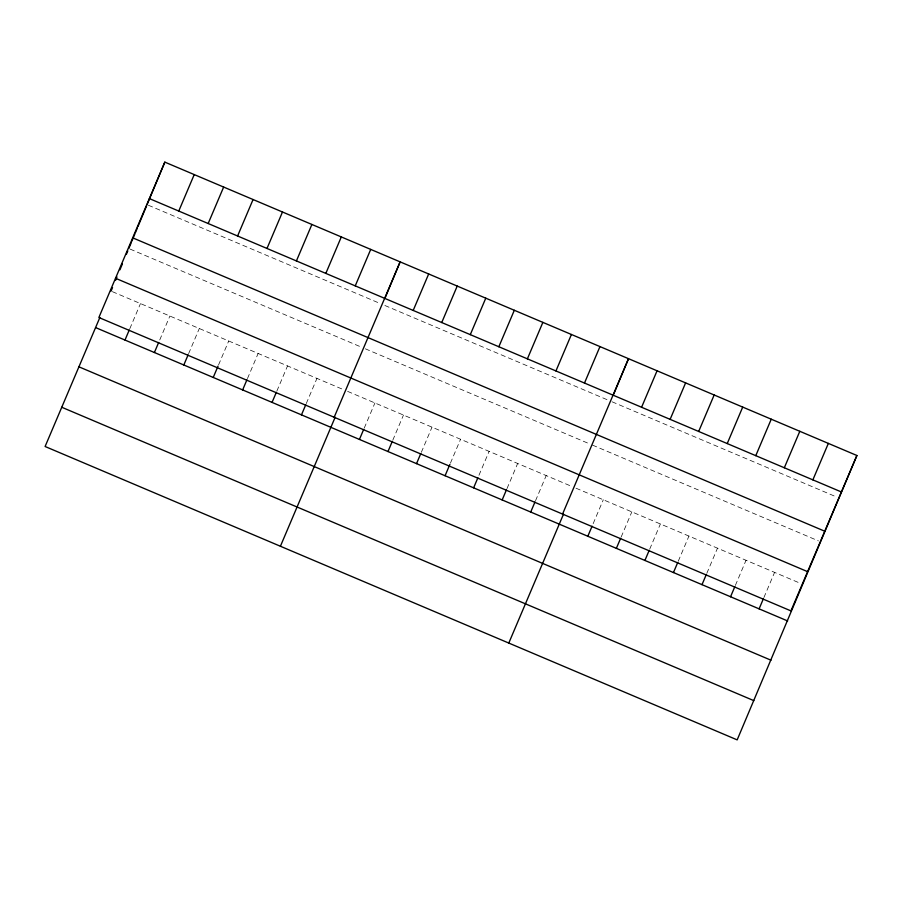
<?xml version="1.0" encoding="UTF-8"?>
<svg xmlns="http://www.w3.org/2000/svg" width="902" height="902" viewBox="0 0 902 902"><rect width="100%" height="100%" fill="white"/><g stroke="black" fill="none" stroke-linecap="round" stroke-linejoin="round"><path stroke-width="0.68" stroke-dasharray="4.51 3.38" d="M129.798 328.734L140.475 303.579M159.744 339.941L169.88 316.038M188.619 353.663L199.297 328.508M218.566 364.882L228.713 340.979M247.452 378.603L258.13 353.449M276.858 391.073L287.535 365.919M306.274 403.544L316.952 378.389M364.239 428.112L374.916 402.957M392.787 440.21L403.465 415.055M421.335 452.319L432.013 427.165M450.414 463.166L460.561 439.263M478.962 475.264L489.109 451.372M506.98 488.625L517.658 463.47M535.529 500.723L546.206 475.568M593.155 523.667L603.291 499.776M621.162 537.028L631.84 511.874M649.711 549.138L660.388 523.983M678.259 561.236L688.936 536.081M706.807 573.334L717.485 548.179M735.356 585.443L746.033 560.289M763.904 597.541L774.581 572.387M148.368 205.228L379.832 303.354M384.872 305.485L608.286 400.195M612.018 401.773L836.673 497.013M130.08 249.087L361.555 347.202M365.344 348.815L590.009 444.055M592.49 445.103L818.396 540.873M112.344 291.65L343.809 389.777M347.608 391.378L571.022 486.099M575.995 488.196L800.649 583.436"/><path stroke-width="1.35" d="M111.059 291.109L112.536 287.558M115.49 280.466L116.978 276.914M119.932 269.822L122.39 263.914M126.336 254.454L127.813 250.903M128.806 248.535L131.342 242.446M131.85 241.229L134.894 233.922M135.401 232.705L137.431 227.834M137.938 226.616L146.575 205.904M147.082 204.686L164.829 162.123L856.9 455.499L737.171 739.877L45.1 446.501L99.851 317.515M385.346 297.344L400.127 261.873L334.168 417.265M613.732 394.163L628.514 358.68L562.555 514.072M164.829 162.123L98.87 317.504L790.941 610.891L856.9 455.499M178.754 211.057L194.234 174.582M124.995 340.043L129.257 329.985M208.17 223.527L223.651 187.052M154.4 352.513L158.673 342.456M237.587 235.997L253.067 199.522M183.816 364.983L188.09 354.926M266.992 248.467L282.484 211.993M213.233 377.453L218.036 366.133M296.408 260.937L311.889 224.463M242.638 389.923L246.911 379.866M325.825 273.407L341.306 236.933M272.054 402.393L276.328 392.336M355.241 285.878L370.722 249.403M301.471 414.864L305.744 404.795M280.409 546.251L335.149 417.265M413.195 310.446L428.675 273.971M359.436 439.432L363.698 429.375M441.743 322.544L457.224 286.069M387.984 451.53L392.246 441.473M470.292 334.653L485.772 298.179M416.532 463.639L420.794 453.571M498.84 346.751L514.32 310.277M445.069 475.737L449.884 464.417M527.388 358.849L542.869 322.375M473.618 487.835L477.891 477.778M555.936 370.959L571.417 334.484M502.166 499.945L506.439 489.876M584.485 383.057L599.965 346.582M530.714 512.043L534.987 501.986M508.784 643.07L563.536 514.084M641.581 407.264L657.062 370.79M587.811 536.25L592.084 526.193M670.13 419.362L685.61 382.888M616.359 548.348L620.632 538.291M698.678 431.46L714.158 394.997M644.907 560.458L649.181 550.389M727.226 443.57L742.707 407.095M673.456 572.556L677.729 562.498M755.775 455.668L771.255 419.193M702.004 584.654L706.277 574.597M784.323 467.777L799.803 431.303M730.552 596.763L734.826 586.695M812.871 479.875L828.352 443.401M759.101 608.861L763.374 598.804M149.349 198.587L841.419 491.973M132.684 237.835L824.755 531.222M115.524 278.267L807.594 571.654M95.578 327.584L787.649 620.959M78.925 366.821L770.996 660.208M61.753 407.253L753.835 700.64"/></g></svg>
